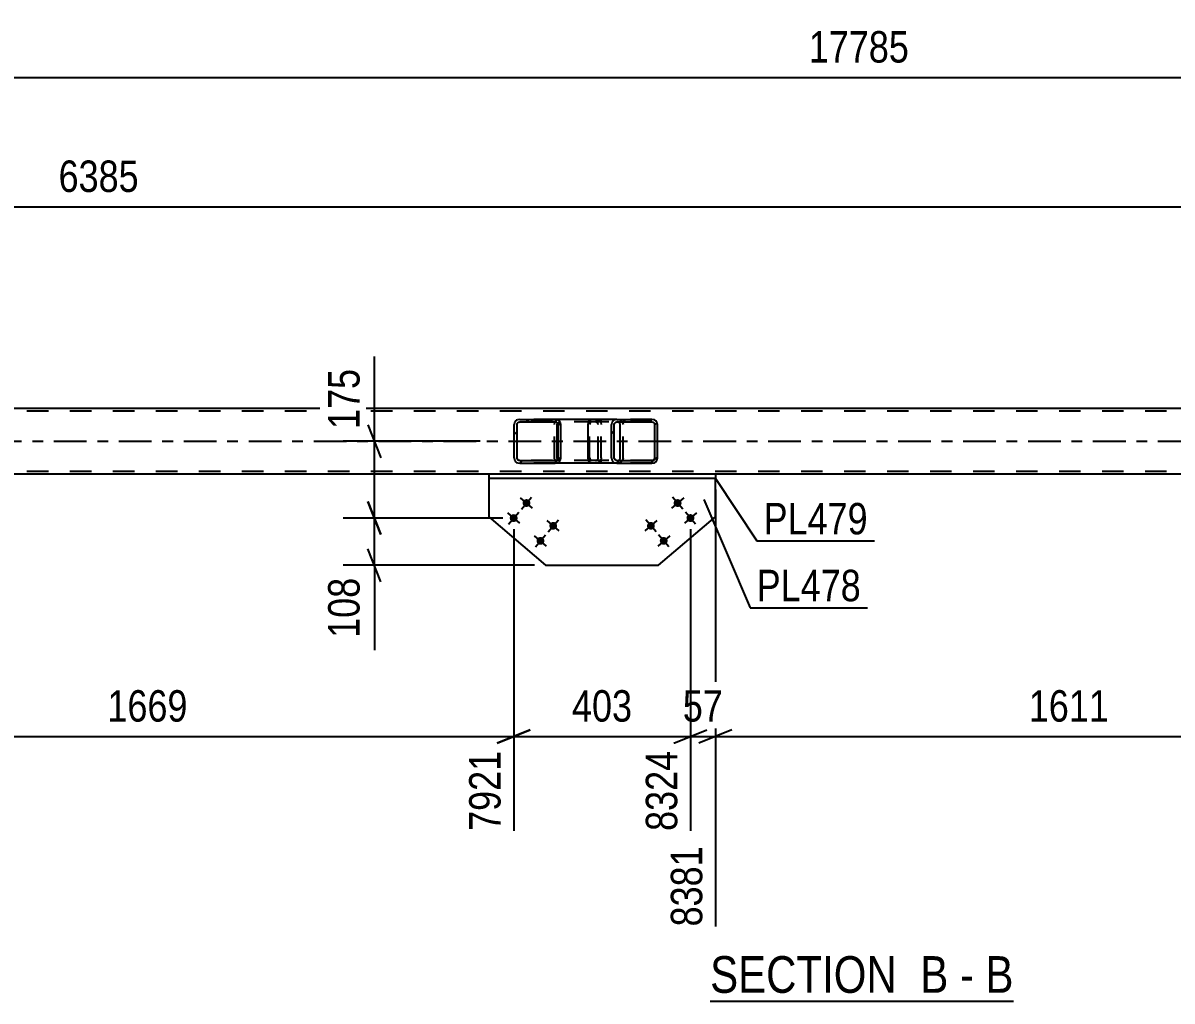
# Model space of a CAD drawing. Header units: millimetres. Extents: x -57 to 784, y -442 to 152.
# Drawn here: x 298.6 to 403.3, y -259.1 to -170 of the extents above; entities that cross this region are included whole.
import ezdxf

# ---------------------------------------------------------------- set-up
doc = ezdxf.new("R2010")
doc.units = ezdxf.units.MM
doc.linetypes.add('DXK_LINE_DOT2', pattern=[3.9198, 1.9599, -1.9599])
doc.linetypes.add('DXK_LINE_DOT3', pattern=[5.9187, 2.979, -0.9799, 0.9799, -0.9799])
doc.styles.add('Arial Narrow', font='ARIALN.TTF', dxfattribs={"height": 0.2})

# ---------------------------------------------------------------- blocks, each defined once
blk = doc.blocks.new('Unknown-761523242-13 - 1231')
at = {"color": 6, "linetype": 'Continuous'}
blk.add_line((361.21, -259.11), (388.86, -259.11), dxfattribs=at)
at = {"color": 0, "linetype": 'Continuous'}
for points in [[(379.32, -258.36), (379.32, -254.86), (361.21, -254.86), (361.21, -258.36)], [(382.93, -258.36), (382.93, -254.86), (380.37, -254.86), (380.37, -258.36)], [(385.25, -258.36), (385.25, -254.86), (383.98, -254.86), (383.98, -258.36)], [(388.86, -258.36), (388.86, -254.86), (386.3, -254.86), (386.3, -258.36)]]:
    blk.add_wipeout(points, dxfattribs=at)
at = {"color": 7, "linetype": 'Continuous', "style": 'Arial Narrow'}
for s, p in [('SECTION ', (361.21, -258.36)), ('B', (380.37, -258.36)), ('B', (386.3, -258.36)), ('-', (383.98, -258.36))]:
    blk.add_text(s, height=3.34, dxfattribs=at).set_placement(p)
blk = doc.blocks.new('Part-761523242-1235 - 1231')
at = {"linetype": 'Continuous'}
h = blk.add_hatch(dxfattribs=at)
h.set_pattern_fill('', scale=0.7, style=0, pattern_type=0)
h.set_pattern_definition([(45, (347.5697, -206.4093), (-1.57154, 1.57154), [])])
h.paths.add_polyline_path([(347.61, -206.59), (347.57, -206.41), (347.46, -206.25), (347.29, -206.15), (347.1, -206.11), (343.86, -206.11), (343.67, -206.15), (343.5, -206.25), (343.39, -206.41), (343.35, -206.59), (343.35, -209.63), (343.39, -209.82), (343.5, -209.97), (343.67, -210.08), (343.86, -210.11), (347.1, -210.11), (347.29, -210.08), (347.46, -209.97), (347.57, -209.82), (347.61, -209.63)])
h.paths.add_polyline_path([(347.33, -209.72), (347.28, -209.8), (347.2, -209.85), (347.1, -209.87), (343.86, -209.87), (343.76, -209.85), (343.68, -209.8), (343.63, -209.72), (343.61, -209.63), (343.61, -206.59), (343.63, -206.5), (343.68, -206.42), (343.76, -206.37), (343.86, -206.35), (347.1, -206.35), (347.2, -206.37), (347.28, -206.42), (347.33, -206.5), (347.35, -206.59), (347.35, -209.63)])
at = {"color": 2, "linetype": 'Continuous'}
for p, q in [((343.86, -206.11), (343.67, -206.15)), ((343.86, -206.11), (347.1, -206.11)), ((350.36, -206.11), (347.1, -206.11)), ((347.29, -206.15), (347.1, -206.11)), ((343.39, -206.41), (343.35, -206.59)), ((343.35, -209.63), (343.35, -206.59)), ((343.61, -206.59), (343.63, -206.5)), ((343.61, -209.63), (343.61, -206.59)), ((343.63, -206.5), (343.68, -206.42)), ((343.68, -206.42), (343.76, -206.37)), ((343.76, -206.37), (343.86, -206.35)), ((343.86, -206.35), (347.1, -206.35)), ((347.1, -206.35), (347.2, -206.37)), ((347.2, -206.37), (347.28, -206.42)), ((347.27, -206.59), (347.29, -206.5)), ((347.27, -209.63), (347.27, -206.59)), ((347.28, -206.42), (347.33, -206.5)), ((347.29, -206.5), (347.31, -206.47)), ((347.33, -206.5), (347.35, -206.59)), ((347.35, -209.63), (347.35, -206.59)), ((347.61, -206.59), (347.57, -206.41)), ((347.61, -209.63), (347.61, -206.59)), ((343.35, -209.63), (343.39, -209.82)), ((343.63, -209.72), (343.61, -209.63)), ((343.68, -209.8), (343.63, -209.72)), ((343.67, -210.08), (343.86, -210.11)), ((343.76, -209.85), (343.68, -209.8)), ((343.86, -209.87), (343.76, -209.85)), ((343.86, -209.87), (347.1, -209.87)), ((343.86, -210.11), (347.1, -210.11)), ((347.2, -209.85), (347.1, -209.87)), ((347.1, -210.11), (347.29, -210.08)), ((350.36, -210.11), (347.1, -210.11)), ((347.28, -209.8), (347.2, -209.85)), ((347.29, -209.72), (347.27, -209.63)), ((347.33, -209.72), (347.28, -209.8)), ((347.31, -209.75), (347.29, -209.72)), ((347.35, -209.63), (347.33, -209.72)), ((347.57, -209.82), (347.61, -209.63))]:
    blk.add_line(p, q, dxfattribs=at)
at = {"color": 7, "linetype": 'DXK_LINE_DOT2'}
for p, q in [((347.1, -206.11), (343.86, -206.11)), ((347.33, -206.15), (347.53, -206.11)), ((350.77, -206.11), (350.36, -206.11)), ((350.77, -206.11), (350.96, -206.15)), ((350.77, -206.35), (343.86, -206.35)), ((347.02, -206.59), (347.06, -206.41)), ((347.02, -209.63), (347.02, -206.59)), ((347.31, -206.47), (347.35, -206.42)), ((347.43, -206.37), (347.35, -206.42)), ((347.53, -206.35), (347.43, -206.37)), ((350.86, -206.37), (350.77, -206.35)), ((350.95, -206.42), (350.86, -206.37)), ((351, -206.5), (350.95, -206.42)), ((351.02, -206.59), (351, -206.5)), ((351.02, -209.63), (351.02, -206.59)), ((351.24, -206.41), (351.28, -206.59)), ((351.28, -209.63), (351.28, -206.59)), ((350.77, -209.87), (343.86, -209.87)), ((347.1, -210.11), (343.86, -210.11)), ((347.06, -209.82), (347.02, -209.63)), ((347.35, -209.8), (347.31, -209.75)), ((347.53, -210.11), (347.33, -210.08)), ((347.35, -209.8), (347.43, -209.85)), ((347.43, -209.85), (347.53, -209.87)), ((350.77, -210.11), (350.36, -210.11)), ((350.77, -209.87), (350.86, -209.85)), ((350.96, -210.08), (350.77, -210.11)), ((350.86, -209.85), (350.95, -209.8)), ((350.95, -209.8), (351, -209.72)), ((351, -209.72), (351.02, -209.63)), ((351.28, -209.63), (351.24, -209.82))]:
    blk.add_line(p, q, dxfattribs=at)
at = {"color": 2, "linetype": 'Continuous'}
for centre, start, end in [((343.84, -206.61), 110.7583, 155.68), ((347.12, -206.61), 24.32, 69.2417), ((343.84, -209.61), 204.32, 249.2417), ((347.12, -209.61), 290.7583, 335.68)]:
    blk.add_arc(centre, 0.496, start, end, dxfattribs=at)
at = {"color": 7, "linetype": 'DXK_LINE_DOT2'}
for centre, start, end in [((347.51, -206.61), 110.7583, 155.68), ((350.78, -206.61), 24.32, 69.2417), ((347.51, -209.61), 204.32, 249.2417), ((350.78, -209.61), 290.7583, 335.68)]:
    blk.add_arc(centre, 0.496, start, end, dxfattribs=at)
blk = doc.blocks.new('Part-761523242-1364 - 1231')
at = {"color": 2, "linetype": 'Continuous'}
for p, q in [((432.39, -205.11), (182.98, -205.11)), ((341.03, -211.11), (276.56, -211.11)), ((423.85, -211.11), (361.69, -211.11))]:
    blk.add_line(p, q, dxfattribs=at)
at = {"color": 7, "linetype": 'DXK_LINE_DOT2'}
for p, q in [((708.56, -205.35), (40.98, -205.35)), ((708.56, -210.87), (40.98, -210.87)), ((361.69, -211.11), (341.03, -211.11))]:
    blk.add_line(p, q, dxfattribs=at)
at = {"color": 7, "linetype": 'DXK_LINE_DOT3'}
blk.add_line((40.98, -208.11), (708.56, -208.11), dxfattribs=at)
blk = doc.blocks.new('Part-761523242-1371 - 1231')
at = {"linetype": 'Continuous'}
h = blk.add_hatch(dxfattribs=at)
h.set_pattern_fill('', scale=0.7, style=0, pattern_type=0)
h.set_pattern_definition([(45, (356.3717, -206.4093), (-1.57154, 1.57154), [])])
h.paths.add_polyline_path([(356.41, -206.59), (356.37, -206.41), (356.26, -206.25), (356.1, -206.15), (355.91, -206.11), (352.72, -206.11), (352.53, -206.15), (352.37, -206.25), (352.26, -206.41), (352.22, -206.59), (352.22, -209.63), (352.26, -209.82), (352.37, -209.97), (352.53, -210.08), (352.72, -210.11), (355.91, -210.11), (356.1, -210.08), (356.26, -209.97), (356.37, -209.82), (356.41, -209.63)])
h.paths.add_polyline_path([(356.14, -209.72), (356.08, -209.8), (356, -209.85), (355.91, -209.87), (352.72, -209.87), (352.63, -209.85), (352.55, -209.8), (352.49, -209.72), (352.47, -209.63), (352.47, -206.59), (352.49, -206.5), (352.55, -206.42), (352.63, -206.37), (352.72, -206.35), (355.91, -206.35), (356, -206.37), (356.08, -206.42), (356.14, -206.5), (356.16, -206.59), (356.16, -209.63)])
at = {"color": 2, "linetype": 'Continuous'}
for p, q in [((350.11, -206.41), (350.17, -206.25)), ((350.17, -206.25), (350.26, -206.15)), ((350.26, -206.15), (350.36, -206.11)), ((352.72, -206.11), (350.36, -206.11)), ((352.72, -206.11), (352.53, -206.15)), ((352.72, -206.11), (355.91, -206.11)), ((356.1, -206.15), (355.91, -206.11)), ((350.09, -206.59), (350.11, -206.41)), ((350.09, -209.63), (350.09, -206.59)), ((352.26, -206.41), (352.22, -206.59)), ((352.22, -209.63), (352.22, -206.59)), ((352.47, -206.59), (352.49, -206.5)), ((352.47, -209.63), (352.47, -206.59)), ((352.49, -206.5), (352.55, -206.42)), ((352.55, -206.42), (352.63, -206.37)), ((352.63, -206.37), (352.72, -206.35)), ((352.72, -206.35), (355.91, -206.35)), ((352.86, -206.37), (352.77, -206.35)), ((352.94, -206.42), (352.86, -206.37)), ((353, -206.5), (352.94, -206.42)), ((353.02, -206.59), (353, -206.5)), ((353.02, -209.63), (353.02, -206.59)), ((355.91, -206.35), (356, -206.37)), ((356, -206.37), (356.08, -206.42)), ((356.08, -206.42), (356.14, -206.5)), ((356.14, -206.5), (356.16, -206.59)), ((356.16, -209.63), (356.16, -206.59)), ((356.41, -206.59), (356.37, -206.41)), ((356.41, -209.63), (356.41, -206.59)), ((350.11, -209.82), (350.09, -209.63)), ((350.17, -209.97), (350.11, -209.82)), ((350.26, -210.08), (350.17, -209.97)), ((350.36, -210.11), (350.26, -210.08)), ((352.72, -210.11), (350.36, -210.11)), ((352.22, -209.63), (352.26, -209.82)), ((352.49, -209.72), (352.47, -209.63)), ((352.55, -209.8), (352.49, -209.72)), ((352.53, -210.08), (352.72, -210.11)), ((352.63, -209.85), (352.55, -209.8)), ((352.72, -209.87), (352.63, -209.85)), ((352.72, -209.87), (355.91, -209.87)), ((352.72, -210.11), (355.91, -210.11)), ((352.77, -209.87), (352.86, -209.85)), ((352.86, -209.85), (352.94, -209.8)), ((352.94, -209.8), (353, -209.72)), ((353, -209.72), (353.02, -209.63)), ((356, -209.85), (355.91, -209.87)), ((355.91, -210.11), (356.1, -210.08)), ((356.08, -209.8), (356, -209.85)), ((356.14, -209.72), (356.08, -209.8)), ((356.16, -209.63), (356.14, -209.72)), ((356.37, -209.82), (356.41, -209.63))]:
    blk.add_line(p, q, dxfattribs=at)
at = {"color": 7, "linetype": 'DXK_LINE_DOT2'}
for p, q in [((351.28, -206.35), (351.28, -206.11)), ((355.91, -206.11), (352.72, -206.11)), ((352.77, -206.11), (352.96, -206.15)), ((350.24, -206.5), (350.23, -206.59)), ((350.23, -209.63), (350.23, -206.59)), ((350.27, -206.42), (350.24, -206.5)), ((350.31, -206.37), (350.27, -206.42)), ((350.36, -206.35), (350.31, -206.37)), ((355.91, -206.35), (350.36, -206.35)), ((353.23, -206.41), (353.27, -206.59)), ((353.27, -209.63), (353.27, -206.59)), ((350.23, -209.63), (350.24, -209.72)), ((350.24, -209.72), (350.27, -209.8)), ((350.27, -209.8), (350.31, -209.85)), ((350.31, -209.85), (350.36, -209.87)), ((355.91, -209.87), (350.36, -209.87)), ((351.28, -210.11), (351.28, -209.87)), ((355.91, -210.11), (352.72, -210.11)), ((352.96, -210.08), (352.77, -210.11)), ((353.27, -209.63), (353.23, -209.82))]:
    blk.add_line(p, q, dxfattribs=at)
at = {"color": 2, "linetype": 'Continuous'}
for centre, start, end in [((352.71, -206.61), 111.1941, 156.1506), ((355.92, -206.61), 23.8494, 68.8059), ((352.71, -209.62), 203.8494, 248.8059), ((355.92, -209.62), 291.1941, 336.1506)]:
    blk.add_arc(centre, 0.492, start, end, dxfattribs=at)
at = {"color": 7, "linetype": 'DXK_LINE_DOT2'}
for centre, start, end in [((352.78, -206.61), 23.8494, 68.8059), ((352.78, -209.62), 291.1941, 336.1506)]:
    blk.add_arc(centre, 0.492, start, end, dxfattribs=at)
blk = doc.blocks.new('Bolt-761523242-1398 - 1231')
at = {"linetype": 'Continuous'}
for points in [[(357.97, -213.97, -1), (358.52, -213.5, -1)], [(355.54, -216.04, -1), (356.08, -215.58, -1)], [(359.14, -215.34, -1), (359.69, -214.87, -1)], [(356.7, -217.41, -1), (357.25, -216.95, -1)]]:
    blk.add_hatch(color=1, dxfattribs=at).paths.add_polyline_path(points)
at = {"color": 1, "linetype": 'Continuous'}
for p, q in [((358.8, -213.27), (357.7, -214.2)), ((358.71, -214.28), (357.78, -213.19)), ((359.96, -214.64), (358.87, -215.57)), ((359.88, -215.65), (358.95, -214.56)), ((356.36, -215.34), (355.26, -216.28)), ((356.28, -216.36), (355.34, -215.26)), ((357.53, -216.71), (356.43, -217.65)), ((357.44, -217.73), (356.51, -216.63))]:
    blk.add_line(p, q, dxfattribs=at)
blk = doc.blocks.new('Bolt-761523242-1399 - 1231')
at = {"linetype": 'Continuous'}
for points in [[(344.2, -213.5, -1), (344.75, -213.97, -1)], [(343.03, -214.87, -1), (343.58, -215.34, -1)], [(346.64, -215.58, -1), (347.18, -216.04, -1)], [(345.47, -216.95, -1), (346.02, -217.41, -1)]]:
    blk.add_hatch(color=1, dxfattribs=at).paths.add_polyline_path(points)
at = {"color": 1, "linetype": 'Continuous'}
for p, q in [((345.02, -214.2), (343.93, -213.27)), ((344.01, -214.28), (344.94, -213.19)), ((343.86, -215.57), (342.76, -214.64)), ((342.84, -215.65), (343.77, -214.56)), ((347.46, -216.28), (346.36, -215.34)), ((346.44, -216.36), (347.38, -215.26)), ((346.29, -217.65), (345.2, -216.71)), ((345.28, -217.73), (346.21, -216.63))]:
    blk.add_line(p, q, dxfattribs=at)
blk = doc.blocks.new('Part-761523242-1571 - 1231')
at = {"color": 2, "linetype": 'Continuous'}
for p, q in [((361.69, -211.11), (341.03, -211.11)), ((341.03, -211.11), (341.03, -211.51)), ((361.69, -211.51), (341.03, -211.51)), ((361.69, -211.11), (361.69, -211.51))]:
    blk.add_line(p, q, dxfattribs=at)
blk = doc.blocks.new('Part-761523242-1500 - 1231')
at = {"color": 2, "linetype": 'Continuous'}
for p, q in [((341.03, -211.51), (341.03, -215)), ((361.69, -215), (361.69, -211.51)), ((341.03, -215), (346.21, -219.41)), ((356.51, -219.41), (361.69, -215)), ((346.21, -219.41), (356.51, -219.41))]:
    blk.add_line(p, q, dxfattribs=at)
at = {"color": 7, "linetype": 'DXK_LINE_DOT2'}
blk.add_line((361.69, -211.51), (341.03, -211.51), dxfattribs=at)
blk = doc.blocks.new('StraightDimension-761523242-10364 - 1231')
at = {"color": 7, "linetype": 'Continuous'}
for p, q in [((361.69, -212.51), (361.69, -252.31)), ((426.13, -218.82), (426.13, -243.61)), ((363.19, -234.4), (360.19, -235.6)), ((424.63, -235.6), (427.63, -234.4)), ((361.69, -235), (426.13, -235))]:
    blk.add_line(p, q, dxfattribs=at)
at = {"color": 0}
blk.add_wipeout([(398.17, -234.25), (398.17, -230.05), (389.65, -230.05), (389.65, -234.25)], dxfattribs=at)
at = {"color": 3, "style": 'Arial Narrow'}
blk.add_text('1611', height=2.863, dxfattribs=at).set_placement((390.25, -233.65))
at = {"color": 0, "linetype": 'Continuous'}
blk.add_wipeout([(425.53, -235.7), (421.33, -235.7), (421.33, -244.21), (425.53, -244.21)], dxfattribs=at)
at = {"color": 3, "linetype": 'Continuous', "style": 'Arial Narrow'}
blk.add_text('9991', height=2.863, rotation=90.0002, dxfattribs=at).set_placement((424.93, -243.61))
blk = doc.blocks.new('StraightDimension-761523242-10367 - 1231')
at = {"color": 7, "linetype": 'Continuous'}
for p, q in [((276.56, -212.51), (276.56, -252.31)), ((343.31, -216.1), (343.31, -243.61)), ((278.06, -234.4), (275.06, -235.6)), ((341.81, -235.6), (344.81, -234.4)), ((276.56, -235), (343.31, -235))]:
    blk.add_line(p, q, dxfattribs=at)
at = {"color": 0}
blk.add_wipeout([(314.19, -234.25), (314.19, -230.05), (305.68, -230.05), (305.68, -234.25)], dxfattribs=at)
at = {"color": 3, "style": 'Arial Narrow'}
blk.add_text('1669', height=2.863, dxfattribs=at).set_placement((306.28, -233.65))
at = {"color": 0, "linetype": 'Continuous'}
blk.add_wipeout([(342.71, -235.7), (338.51, -235.7), (338.51, -244.21), (342.71, -244.21)], dxfattribs=at)
at = {"color": 3, "linetype": 'Continuous', "style": 'Arial Narrow'}
blk.add_text('7921', height=2.863, rotation=90.0002, dxfattribs=at).set_placement((342.11, -243.61))
blk = doc.blocks.new('StraightDimension-761523242-2321 - 1231')
at = {"color": 7, "linetype": 'Continuous'}
blk.add_line((28.88, -174.95), (720.66, -174.95), dxfattribs=at)
at = {"color": 0}
blk.add_wipeout([(379.94, -174.2), (379.94, -170), (369.6, -170), (369.6, -174.2)], dxfattribs=at)
at = {"color": 3, "style": 'Arial Narrow'}
blk.add_text('17785', height=2.863, dxfattribs=at).set_placement((370.2, -173.6))
blk = doc.blocks.new('StraightDimension-761523242-10079 - 1231')
at = {"color": 7, "linetype": 'Continuous'}
blk.add_line((177.78, -186.74), (433.19, -186.74), dxfattribs=at)
at = {"color": 0}
blk.add_wipeout([(309.74, -185.99), (309.74, -181.79), (301.23, -181.79), (301.23, -185.99)], dxfattribs=at)
at = {"color": 3, "style": 'Arial Narrow'}
blk.add_text('6385', height=2.863, dxfattribs=at).set_placement((301.83, -185.39))
blk = doc.blocks.new('StraightDimension-761523242-10365 - 1231')
at = {"color": 7, "linetype": 'Continuous'}
for p, q in [((361.69, -212.51), (361.69, -252.31)), ((359.41, -216.1), (359.41, -243.61)), ((357.91, -235.6), (360.91, -234.4)), ((363.19, -234.4), (360.19, -235.6)), ((359.41, -235), (361.69, -235))]:
    blk.add_line(p, q, dxfattribs=at)
at = {"color": 0, "linetype": 'Continuous'}
blk.add_wipeout([(361.09, -244.4), (356.89, -244.4), (356.89, -252.91), (361.09, -252.91)], dxfattribs=at)
at = {"color": 3, "linetype": 'Continuous', "style": 'Arial Narrow'}
blk.add_text('8381', height=2.863, rotation=90.0002, dxfattribs=at).set_placement((360.49, -252.31))
at = {"color": 0}
blk.add_wipeout([(362.98, -234.25), (362.98, -230.05), (358.12, -230.05), (358.12, -234.25)], dxfattribs=at)
at = {"color": 3, "style": 'Arial Narrow'}
blk.add_text('57', height=2.863, dxfattribs=at).set_placement((358.72, -233.65))
blk = doc.blocks.new('StraightDimension-761523242-10366 - 1231')
at = {"color": 7, "linetype": 'Continuous'}
for p, q in [((343.31, -216.1), (343.31, -243.61)), ((359.41, -216.1), (359.41, -243.61)), ((344.81, -234.4), (341.81, -235.6)), ((357.91, -235.6), (360.91, -234.4)), ((343.31, -235), (359.41, -235))]:
    blk.add_line(p, q, dxfattribs=at)
at = {"color": 0}
blk.add_wipeout([(354.7, -234.25), (354.7, -230.05), (348.02, -230.05), (348.02, -234.25)], dxfattribs=at)
at = {"color": 3, "style": 'Arial Narrow'}
blk.add_text('403', height=2.863, dxfattribs=at).set_placement((348.62, -233.65))
at = {"color": 0, "linetype": 'Continuous'}
blk.add_wipeout([(358.81, -235.7), (354.61, -235.7), (354.61, -244.21), (358.81, -244.21)], dxfattribs=at)
at = {"color": 3, "linetype": 'Continuous', "style": 'Arial Narrow'}
blk.add_text('8324', height=2.863, rotation=90.0002, dxfattribs=at).set_placement((358.21, -243.61))
blk = doc.blocks.new('StraightDimension-761523242-32147 - 1231')
at = {"color": 7, "linetype": 'Continuous'}
for p, q in [((330.61, -208.11), (330.61, -200.38)), ((330.61, -208.11), (330.61, -200.38)), ((330.01, -206.61), (331.21, -209.61)), ((340.26, -208.11), (327.76, -208.11)), ((330.61, -215.1), (330.61, -208.11)), ((331.21, -216.6), (330.01, -213.6)), ((342.31, -215.1), (327.76, -215.1))]:
    blk.add_line(p, q, dxfattribs=at)
at = {"color": 0}
blk.add_wipeout([(329.86, -200.9), (325.66, -200.9), (325.66, -207.59), (329.86, -207.59)], dxfattribs=at)
at = {"color": 3, "style": 'Arial Narrow'}
blk.add_text('175', height=2.863, rotation=90.0002, dxfattribs=at).set_placement((329.26, -206.99))
blk = doc.blocks.new('StraightDimension-761523242-32148 - 1231')
at = {"color": 7, "linetype": 'Continuous'}
for p, q in [((330.01, -213.6), (331.21, -216.6)), ((342.31, -215.1), (327.76, -215.1)), ((330.61, -219.41), (330.61, -215.1)), ((331.21, -220.91), (330.01, -217.91)), ((345.21, -219.41), (327.76, -219.41)), ((330.61, -219.41), (330.61, -227.15)), ((330.61, -219.41), (330.61, -227.15))]:
    blk.add_line(p, q, dxfattribs=at)
at = {"color": 0}
blk.add_wipeout([(329.86, -219.94), (325.66, -219.94), (325.66, -226.62), (329.86, -226.62)], dxfattribs=at)
at = {"color": 3, "style": 'Arial Narrow'}
blk.add_text('108', height=2.863, rotation=90.0002, dxfattribs=at).set_placement((329.26, -226.02))
blk = doc.blocks.new('Mark-761523242-1496 - 1231')
at = {"color": 30, "linetype": 'Continuous'}
for p, q in [((360.64, -213.4), (364.85, -223.28)), ((364.85, -223.28), (375.55, -223.28))]:
    blk.add_line(p, q, dxfattribs=at)
at = {"color": 0}
blk.add_wipeout([(374.95, -222.68), (374.95, -219.68), (365.45, -219.68), (365.45, -222.68)], dxfattribs=at)
blk.add_wipeout([(374.95, -222.68), (374.95, -219.68), (365.45, -219.68), (365.45, -222.68)], dxfattribs=at)
at = {"color": 3, "style": 'Arial Narrow'}
blk.add_text('PL478', height=2.863, dxfattribs=at).set_placement((365.45, -222.68))
blk = doc.blocks.new('Mark-761523242-1567 - 1231')
at = {"color": 30, "linetype": 'Continuous'}
for p, q in [((361.69, -211.51), (365.48, -217.19)), ((365.48, -217.19), (376.19, -217.19))]:
    blk.add_line(p, q, dxfattribs=at)
at = {"color": 0}
blk.add_wipeout([(375.59, -216.59), (375.59, -213.59), (366.08, -213.59), (366.08, -216.59)], dxfattribs=at)
blk.add_wipeout([(375.59, -216.59), (375.59, -213.59), (366.08, -213.59), (366.08, -216.59)], dxfattribs=at)
at = {"color": 3, "style": 'Arial Narrow'}
blk.add_text('PL479', height=2.863, dxfattribs=at).set_placement((366.08, -216.59))

msp = doc.modelspace()

# ---------------------------------------------------------------- block references
for name in ['StraightDimension-761523242-2321 - 1231', 'Part-761523242-1364 - 1231', 'Part-761523242-1235 - 1231', 'Part-761523242-1371 - 1231', 'Part-761523242-1571 - 1231', 'Part-761523242-1500 - 1231', 'Bolt-761523242-1399 - 1231', 'Bolt-761523242-1398 - 1231', 'Unknown-761523242-13 - 1231']:
    msp.add_blockref(name, (0, 0))

# ---------------------------------------------------------------- next in the draw order: block references
for name in ['StraightDimension-761523242-10079 - 1231', 'StraightDimension-761523242-10367 - 1231', 'StraightDimension-761523242-10364 - 1231']:
    msp.add_blockref(name, (0, 0))

# ---------------------------------------------------------------- next in the draw order: block references
msp.add_blockref('StraightDimension-761523242-10365 - 1231', (0, 0))

# ---------------------------------------------------------------- next in the draw order: block references
msp.add_blockref('StraightDimension-761523242-10366 - 1231', (0, 0))

# ---------------------------------------------------------------- next in the draw order: block references
for name in ['StraightDimension-761523242-32147 - 1231', 'Mark-761523242-1496 - 1231']:
    msp.add_blockref(name, (0, 0))

# ---------------------------------------------------------------- next in the draw order: block references
for name in ['Mark-761523242-1567 - 1231', 'StraightDimension-761523242-32148 - 1231']:
    msp.add_blockref(name, (0, 0))

doc.saveas('drawing.dxf')
